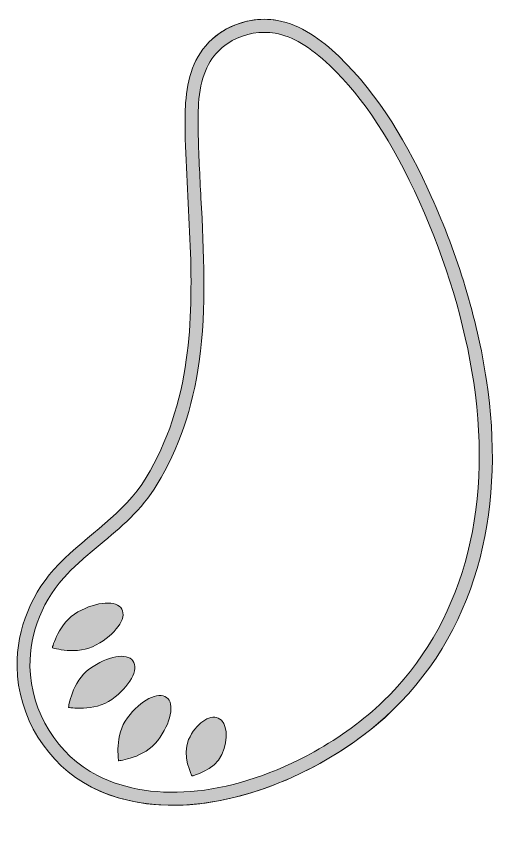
# Model space of a CAD drawing. Header units: millimetres. Extents: x 29 to 216, y -143 to -28.
# Drawn here: x 138.31 to 146.75, y -142.97 to -128.8 of the extents above; entities that cross this region are included whole.
import ezdxf

# ---------------------------------------------------------------- set-up
doc = ezdxf.new("R2010")
doc.units = ezdxf.units.MM
doc.header["$MEASUREMENT"] = 0
doc.layers.add('e_0', color=7, linetype='Continuous')
doc.layers.add('Layer 4', color=7, linetype='Continuous')

# ---------------------------------------------------------------- blocks, each defined once
blk = doc.blocks.new('block 5')
at = {"layer": 'e_0'}
h = blk.add_hatch(color=1, dxfattribs=at)
h.dxf.hatch_style = 2
edge = h.paths.add_edge_path()
edge.add_spline(control_points=[(141.934, -129.025), (141.849, -129.072), (141.769, -129.129), (141.696, -129.194), (141.372, -129.485), (141.266, -129.883), (141.237, -130.294), (141.224, -130.461), (141.225, -130.631), (141.228, -130.796), (141.255, -132.112), (141.43, -133.435), (141.249, -134.739), (141.15, -135.451), (140.93, -136.158), (140.555, -136.774), (140.155, -137.431), (139.558, -137.744), (139.043, -138.274), (138.587, -138.742), (138.311, -139.391), (138.322, -140.047), (138.335, -140.905), (138.845, -141.741), (139.61, -142.129), (140.804, -142.734), (142.343, -142.395), (143.568, -141.714), (144.042, -141.45), (144.468, -141.136), (144.81, -140.805), (146.368, -139.297), (146.751, -137.174), (146.439, -135.1), (146.274, -134.001), (145.938, -132.93), (145.484, -131.917), (145.085, -131.028), (144.589, -130.166), (143.885, -129.491), (143.585, -129.203), (143.232, -128.945), (142.823, -128.872), (142.521, -128.818), (142.201, -128.876), (141.934, -129.025), (141.934, -129.025), (141.934, -129.025), (141.934, -129.025)], knot_values=[0, 0, 0, 0, 1, 1, 1, 2, 2, 2, 3, 3, 3, 4, 4, 4, 5, 5, 5, 6, 6, 6, 7, 7, 7, 8, 8, 8, 9, 9, 9, 10, 10, 10, 11, 11, 11, 12, 12, 12, 13, 13, 13, 14, 14, 14, 15, 15, 15, 16, 16, 16, 16], degree=3, periodic=1)
edge = h.paths.add_edge_path()
edge.add_spline(control_points=[(142.043, -129.221), (142.268, -129.096), (142.538, -129.05), (142.784, -129.093), (143.086, -129.147), (143.387, -129.325), (143.73, -129.653), (144.32, -130.22), (144.812, -130.968), (145.279, -132.009), (145.747, -133.053), (146.063, -134.104), (146.217, -135.133), (146.555, -137.383), (146, -139.34), (144.654, -140.643), (144.322, -140.965), (143.908, -141.267), (143.459, -141.517), (142.098, -142.274), (140.697, -142.428), (139.712, -141.929), (139.027, -141.582), (138.559, -140.824), (138.546, -140.044), (138.537, -139.458), (138.777, -138.87), (139.204, -138.43), (139.381, -138.248), (139.574, -138.088), (139.761, -137.933), (140.11, -137.643), (140.471, -137.344), (140.747, -136.891), (141.117, -136.283), (141.361, -135.569), (141.472, -134.77), (141.602, -133.828), (141.551, -132.87), (141.502, -131.945), (141.482, -131.566), (141.461, -131.174), (141.453, -130.791), (141.45, -130.647), (141.449, -130.477), (141.461, -130.31), (141.493, -129.864), (141.612, -129.571), (141.847, -129.361), (141.906, -129.308), (141.972, -129.261), (142.043, -129.221)], knot_values=[0, 0, 0, 0, 0.352778, 0.352778, 0.352778, 0.705556, 0.705556, 0.705556, 1.058333, 1.058333, 1.058333, 1.411111, 1.411111, 1.411111, 1.763889, 1.763889, 1.763889, 2.116667, 2.116667, 2.116667, 2.469444, 2.469444, 2.469444, 2.822222, 2.822222, 2.822222, 3.175, 3.175, 3.175, 3.527778, 3.527778, 3.527778, 3.880556, 3.880556, 3.880556, 4.233333, 4.233333, 4.233333, 4.586111, 4.586111, 4.586111, 4.938889, 4.938889, 4.938889, 5.291667, 5.291667, 5.291667, 5.644444, 5.644444, 5.644444, 5.997222, 5.997222, 5.997222, 5.997222], degree=3, periodic=0)
edge.add_line((142.043, -129.221), (142.043, -129.221))
h = blk.add_hatch(color=1, dxfattribs=at)
h.dxf.hatch_style = 2
edge = h.paths.add_edge_path()
edge.add_spline(control_points=[(138.933, -139.719), (138.933, -139.719), (139.361, -139.855), (139.693, -139.671), (140.025, -139.486), (140.222, -139.209), (140.134, -139.051), (140.047, -138.893), (139.706, -138.914), (139.375, -139.099), (139.043, -139.283), (138.933, -139.719), (138.933, -139.719)], knot_values=[0, 0, 0, 0, 1, 1, 1, 2, 2, 2, 3, 3, 3, 4, 4, 4, 4], degree=3, periodic=1)
h = blk.add_hatch(color=1, dxfattribs=at)
h.dxf.hatch_style = 2
edge = h.paths.add_edge_path()
edge.add_spline(control_points=[(139.212, -140.749), (139.212, -140.749), (139.653, -140.835), (139.961, -140.613), (140.269, -140.391), (140.433, -140.092), (140.327, -139.946), (140.221, -139.799), (139.886, -139.86), (139.578, -140.082), (139.27, -140.304), (139.212, -140.749), (139.212, -140.749)], knot_values=[0, 0, 0, 0, 1, 1, 1, 2, 2, 2, 3, 3, 3, 4, 4, 4, 4], degree=3, periodic=1)
h = blk.add_hatch(color=1, dxfattribs=at)
h.dxf.hatch_style = 2
edge = h.paths.add_edge_path()
edge.add_spline(control_points=[(140.079, -141.673), (140.079, -141.673), (140.526, -141.625), (140.755, -141.323), (140.984, -141.02), (141.052, -140.686), (140.908, -140.577), (140.764, -140.468), (140.461, -140.625), (140.232, -140.928), (140.003, -141.231), (140.079, -141.673), (140.079, -141.673)], knot_values=[0, 0, 0, 0, 1, 1, 1, 2, 2, 2, 3, 3, 3, 4, 4, 4, 4], degree=3, periodic=1)
h = blk.add_hatch(color=1, dxfattribs=at)
h.dxf.hatch_style = 2
edge = h.paths.add_edge_path()
edge.add_spline(control_points=[(141.348, -141.936), (141.348, -141.936), (141.735, -141.843), (141.861, -141.567), (141.986, -141.291), (141.96, -141.009), (141.802, -140.937), (141.644, -140.865), (141.414, -141.031), (141.289, -141.307), (141.163, -141.582), (141.348, -141.936), (141.348, -141.936)], knot_values=[0, 0, 0, 0, 1, 1, 1, 2, 2, 2, 3, 3, 3, 4, 4, 4, 4], degree=3, periodic=1)
at = {"layer": 'e_0', "lineweight": 0}
for points, knots in [([(141.934, -129.025), (141.849, -129.072), (141.769, -129.129), (141.696, -129.194), (141.372, -129.485), (141.266, -129.883), (141.237, -130.294), (141.224, -130.461), (141.225, -130.631), (141.228, -130.796), (141.255, -132.112), (141.43, -133.435), (141.249, -134.739), (141.15, -135.451), (140.93, -136.158), (140.555, -136.774), (140.155, -137.431), (139.558, -137.744), (139.043, -138.274), (138.587, -138.742), (138.311, -139.391), (138.322, -140.047), (138.335, -140.905), (138.845, -141.741), (139.61, -142.129), (140.804, -142.734), (142.343, -142.395), (143.568, -141.714), (144.042, -141.45), (144.468, -141.136), (144.81, -140.805), (146.368, -139.297), (146.751, -137.174), (146.439, -135.1), (146.274, -134.001), (145.938, -132.93), (145.484, -131.917), (145.085, -131.028), (144.589, -130.166), (143.885, -129.491), (143.585, -129.203), (143.232, -128.945), (142.823, -128.872), (142.521, -128.818), (142.201, -128.876), (141.934, -129.025), (141.934, -129.025), (141.934, -129.025), (141.934, -129.025)], [0, 0, 0, 0, 1, 1, 1, 2, 2, 2, 3, 3, 3, 4, 4, 4, 5, 5, 5, 6, 6, 6, 7, 7, 7, 8, 8, 8, 9, 9, 9, 10, 10, 10, 11, 11, 11, 12, 12, 12, 13, 13, 13, 14, 14, 14, 15, 15, 15, 16, 16, 16, 16]), ([(142.043, -129.221), (142.268, -129.096), (142.538, -129.05), (142.784, -129.093), (143.086, -129.147), (143.387, -129.325), (143.73, -129.653), (144.32, -130.22), (144.812, -130.968), (145.279, -132.009), (145.747, -133.053), (146.063, -134.104), (146.217, -135.133), (146.555, -137.383), (146, -139.34), (144.654, -140.643), (144.322, -140.965), (143.908, -141.267), (143.459, -141.517), (142.098, -142.274), (140.697, -142.428), (139.712, -141.929), (139.027, -141.582), (138.559, -140.824), (138.546, -140.044), (138.537, -139.458), (138.777, -138.87), (139.204, -138.43), (139.381, -138.248), (139.574, -138.088), (139.761, -137.933), (140.11, -137.643), (140.471, -137.344), (140.747, -136.891), (141.117, -136.283), (141.361, -135.569), (141.472, -134.77), (141.602, -133.828), (141.551, -132.87), (141.502, -131.945), (141.482, -131.566), (141.461, -131.174), (141.453, -130.791), (141.45, -130.647), (141.449, -130.477), (141.461, -130.31), (141.493, -129.864), (141.612, -129.571), (141.847, -129.361), (141.906, -129.308), (141.972, -129.261), (142.043, -129.221)], [0, 0, 0, 0, 1, 1, 1, 2, 2, 2, 3, 3, 3, 4, 4, 4, 5, 5, 5, 6, 6, 6, 7, 7, 7, 8, 8, 8, 9, 9, 9, 10, 10, 10, 11, 11, 11, 12, 12, 12, 13, 13, 13, 14, 14, 14, 15, 15, 15, 16, 16, 16, 17, 17, 17, 17]), ([(138.933, -139.719), (138.933, -139.719), (139.361, -139.855), (139.693, -139.671), (140.025, -139.486), (140.222, -139.209), (140.134, -139.051), (140.047, -138.893), (139.706, -138.914), (139.375, -139.099), (139.043, -139.283), (138.933, -139.719), (138.933, -139.719)], [0, 0, 0, 0, 1, 1, 1, 2, 2, 2, 3, 3, 3, 4, 4, 4, 4]), ([(139.212, -140.749), (139.212, -140.749), (139.653, -140.835), (139.961, -140.613), (140.269, -140.391), (140.433, -140.092), (140.327, -139.946), (140.221, -139.799), (139.886, -139.86), (139.578, -140.082), (139.27, -140.304), (139.212, -140.749), (139.212, -140.749)], [0, 0, 0, 0, 1, 1, 1, 2, 2, 2, 3, 3, 3, 4, 4, 4, 4]), ([(140.079, -141.673), (140.079, -141.673), (140.526, -141.625), (140.755, -141.323), (140.984, -141.02), (141.052, -140.686), (140.908, -140.577), (140.764, -140.468), (140.461, -140.625), (140.232, -140.928), (140.003, -141.231), (140.079, -141.673), (140.079, -141.673)], [0, 0, 0, 0, 1, 1, 1, 2, 2, 2, 3, 3, 3, 4, 4, 4, 4]), ([(141.348, -141.936), (141.348, -141.936), (141.735, -141.843), (141.861, -141.567), (141.986, -141.291), (141.96, -141.009), (141.802, -140.937), (141.644, -140.865), (141.414, -141.031), (141.289, -141.307), (141.163, -141.582), (141.348, -141.936), (141.348, -141.936)], [0, 0, 0, 0, 1, 1, 1, 2, 2, 2, 3, 3, 3, 4, 4, 4, 4])]:
    blk.add_open_spline(points, degree=3, knots=knots, dxfattribs=at)

msp = doc.modelspace()

# ---------------------------------------------------------------- linework, layer by layer
at = {"layer": 'Layer 4', "lineweight": 0}
msp.add_open_spline([(141.237, -130.294), (141.224, -130.461), (141.225, -130.631), (141.228, -130.796), (141.255, -132.112), (141.43, -133.435), (141.249, -134.739), (141.15, -135.451), (140.93, -136.158), (140.555, -136.774), (140.155, -137.431), (139.558, -137.744), (139.043, -138.274), (138.587, -138.742), (138.311, -139.391), (138.322, -140.047), (138.335, -140.905), (138.845, -141.741), (139.61, -142.129), (141.265, -142.967), (143.583, -141.993), (144.81, -140.805), (146.368, -139.297), (146.751, -137.174), (146.439, -135.1), (146.274, -134.001), (145.938, -132.93), (145.484, -131.917), (145.085, -131.028), (144.589, -130.166), (143.885, -129.491), (143.585, -129.203), (143.232, -128.945), (142.823, -128.872), (142.425, -128.801), (141.997, -128.923), (141.696, -129.194), (141.372, -129.485), (141.266, -129.883), (141.237, -130.294)], degree=3, knots=[0, 0, 0, 0, 1, 1, 1, 2, 2, 2, 3, 3, 3, 4, 4, 4, 5, 5, 5, 6, 6, 6, 7, 7, 7, 8, 8, 8, 9, 9, 9, 10, 10, 10, 11, 11, 11, 12, 12, 12, 13, 13, 13, 13], dxfattribs=at)

# ---------------------------------------------------------------- block references
at = {"layer": 'e_0'}
msp.add_blockref('block 5', (0, 0), dxfattribs=at)

doc.saveas('drawing.dxf')
